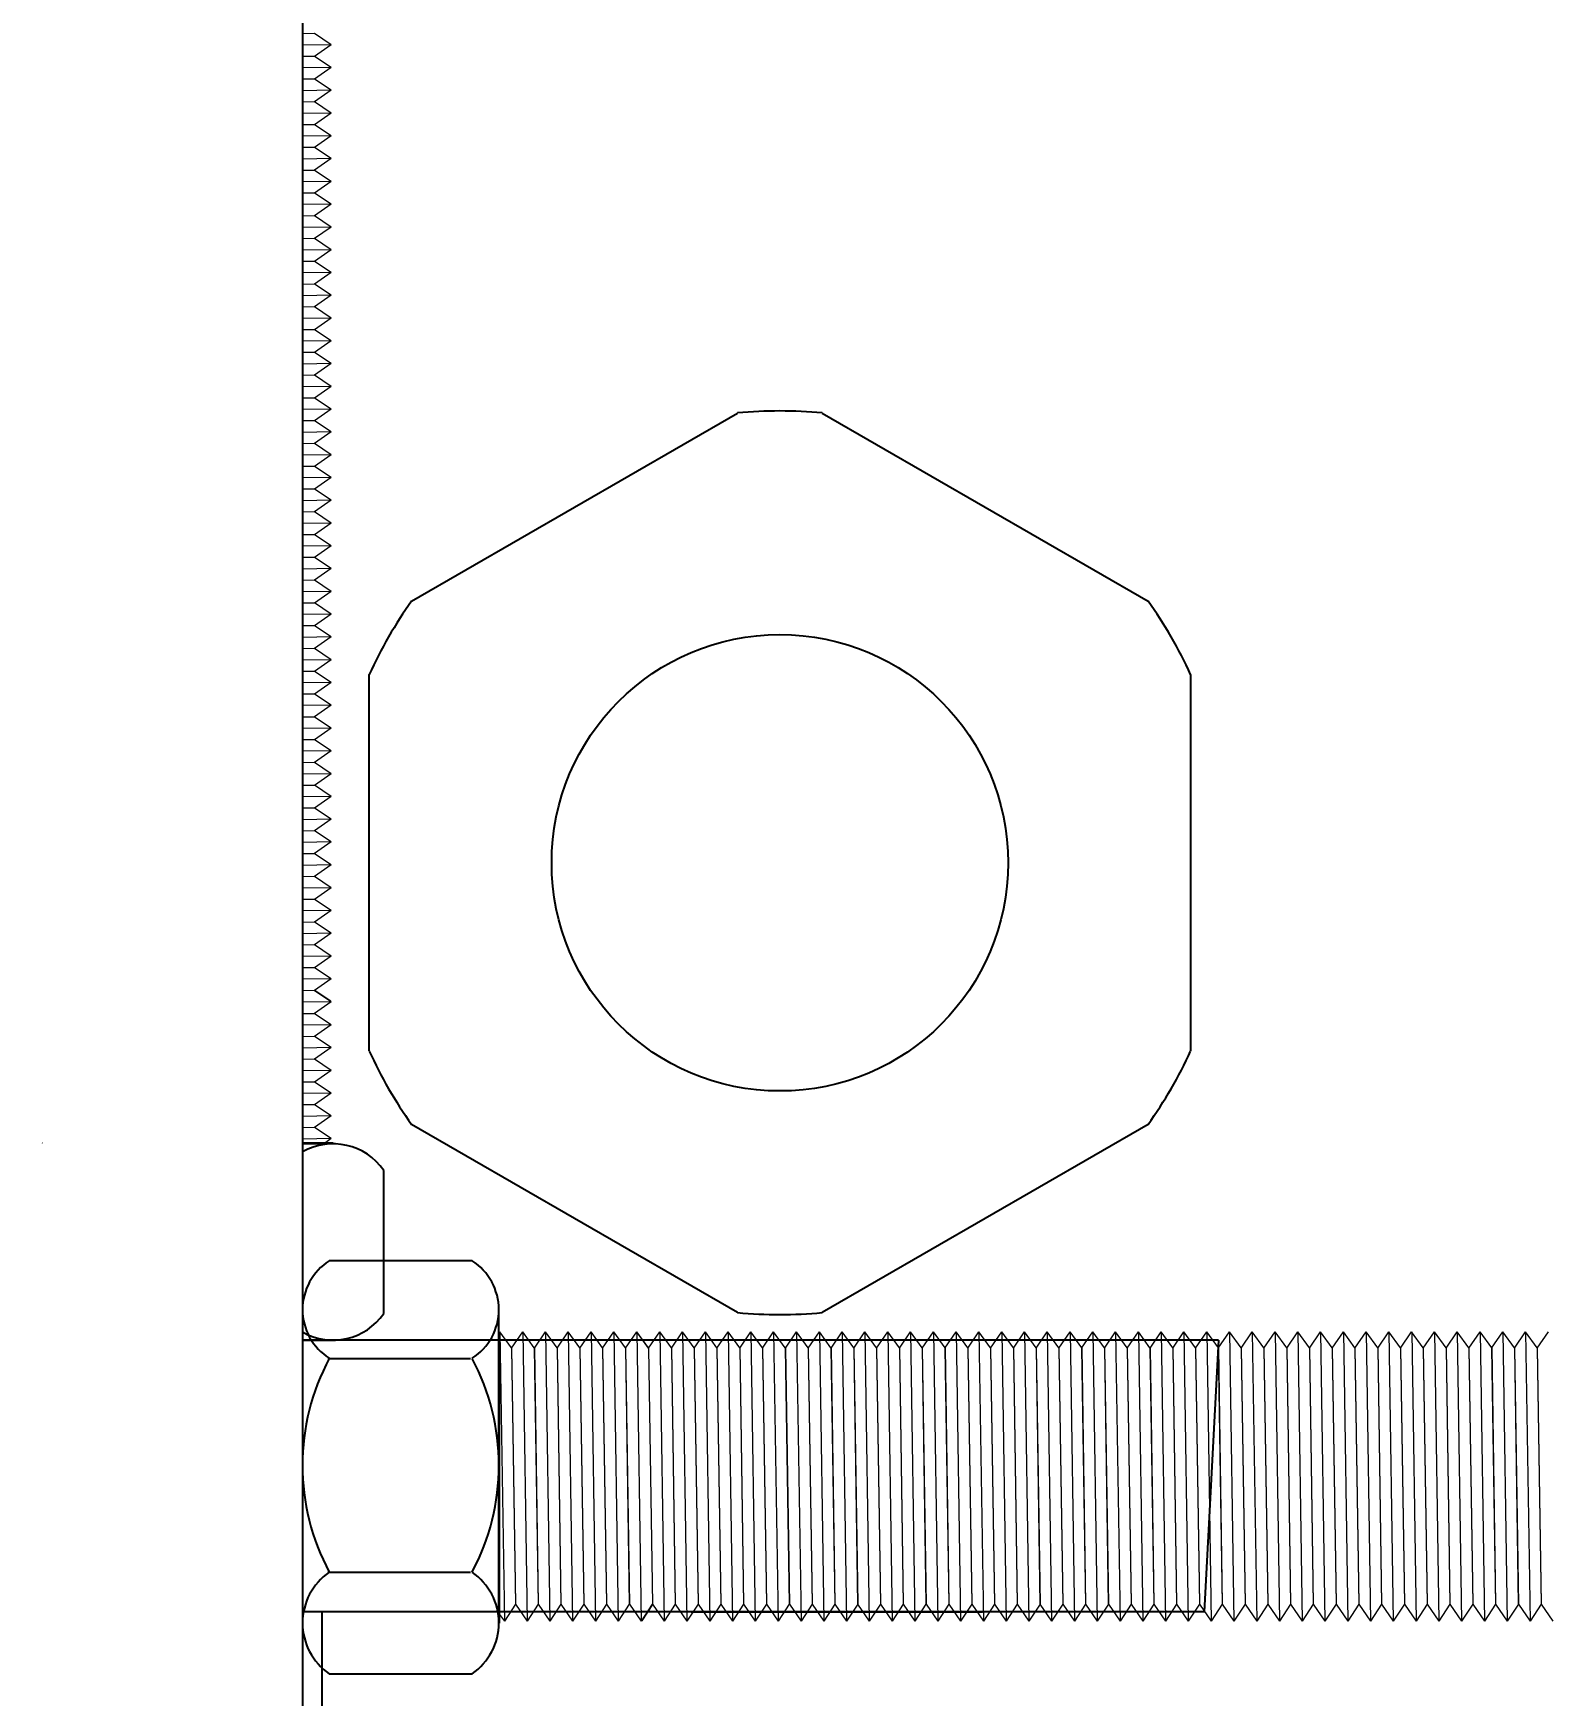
# Model space of a CAD drawing. Header units: millimetres. Extents: x -17263 to -7565, y 1486 to 4446.
# Drawn here: x -14628.9 to -14603.01, y 4298.8 to 4327.28 of the extents above; entities that cross this region are included whole.
import ezdxf
from ezdxf import colors
from ezdxf.entities.mleader import LeaderData, LeaderLine
from ezdxf.math import Vec2, Vec3

# ---------------------------------------------------------------- set-up
doc = ezdxf.new("R2010")
doc.units = ezdxf.units.MM
for name, color, linetype in [('Canalización nueva', 6, 'Continuous'), ('PIPING', 3, 'Continuous'), ('TRMODEL1', 7, 'Continuous')]:
    doc.layers.add(name, color=color, linetype=linetype)
doc.styles.get("Standard").update_dxf_attribs({"font": 'arial.ttf'})

msp = doc.modelspace()

# ---------------------------------------------------------------- linework, layer by layer
for p, q in [((-14615.388, 4320.771), (-14609.804, 4317.547)), ((-14608.844, 4300.235), (-14624.29, 4300.235)), ((-14623.616, 4300.235), (-14624.29, 4300.235)), ((-14612.457, 4300.235), (-14617.777, 4300.235)), ((-14617.631, 4300.235), (-14612.64, 4300.235))]:
    msp.add_line(p, q)
msp.add_circle((-14616.113, 4313.067), 3.909)
msp.add_arc((-14654.103, 4275.077), 75.54, 321.12734, 57.05398)
at = {"layer": 'Canalización nueva'}
for p, q in [((-14624.29, 4388.36), (-14624.29, 4188.956)), ((-14623.766, 4308.253), (-14624.29, 4308.253)), ((-14624.29, 4305.407), (-14624.29, 4300.087)), ((-14620.927, 4300.045), (-14620.927, 4305.413)), ((-14624.29, 4305.227), (-14624.29, 4300.231)), ((-14608.601, 4304.89), (-14624.29, 4304.89)), ((-14624.29, 4304.89), (-14623.953, 4304.89)), ((-14624.29, 4304.89), (-14623.808, 4304.89)), ((-14608.601, 4304.89), (-14608.844, 4300.235)), ((-14608.844, 4300.235), (-14624.29, 4300.235)), ((-14623.953, 4275.077), (-14623.953, 4300.235))]:
    msp.add_line(p, q, dxfattribs=at)
at = {"layer": 'Canalización nueva', "linetype": 'Continuous', "lineweight": 0}
for p, q in [((-14624.29, 4327.273), (-14624.086, 4327.276)), ((-14624.086, 4327.276), (-14623.798, 4327.086)), ((-14624.29, 4327.078), (-14623.798, 4327.086)), ((-14624.086, 4326.886), (-14623.798, 4327.086)), ((-14624.29, 4326.883), (-14624.086, 4326.886)), ((-14624.29, 4326.883), (-14624.08, 4326.886)), ((-14624.29, 4326.883), (-14624.086, 4326.886)), ((-14624.29, 4326.688), (-14623.798, 4326.696)), ((-14624.086, 4326.886), (-14623.798, 4326.696)), ((-14624.086, 4326.496), (-14623.798, 4326.696)), ((-14624.29, 4326.493), (-14624.086, 4326.496)), ((-14624.29, 4326.493), (-14624.08, 4326.496)), ((-14624.29, 4326.493), (-14624.086, 4326.496)), ((-14624.086, 4326.496), (-14623.798, 4326.305)), ((-14624.29, 4326.298), (-14623.798, 4326.305)), ((-14624.29, 4326.103), (-14624.086, 4326.106)), ((-14624.29, 4326.102), (-14624.08, 4326.106)), ((-14624.29, 4326.103), (-14624.086, 4326.106)), ((-14624.086, 4326.106), (-14623.798, 4326.305)), ((-14624.086, 4326.106), (-14623.798, 4325.916)), ((-14624.29, 4325.908), (-14623.798, 4325.916)), ((-14624.086, 4325.716), (-14623.798, 4325.916)), ((-14624.29, 4325.713), (-14624.086, 4325.716)), ((-14624.29, 4325.713), (-14624.08, 4325.716)), ((-14624.29, 4325.712), (-14624.086, 4325.715)), ((-14624.29, 4325.517), (-14623.798, 4325.525)), ((-14624.086, 4325.716), (-14623.798, 4325.525)), ((-14624.086, 4325.325), (-14623.798, 4325.525)), ((-14624.29, 4325.323), (-14624.086, 4325.326)), ((-14624.29, 4325.322), (-14624.086, 4325.325)), ((-14624.29, 4325.322), (-14624.08, 4325.325)), ((-14624.086, 4325.326), (-14623.798, 4325.136)), ((-14624.29, 4325.128), (-14623.798, 4325.136)), ((-14624.29, 4324.933), (-14624.086, 4324.936)), ((-14624.29, 4324.933), (-14624.08, 4324.936)), ((-14624.29, 4324.931), (-14624.086, 4324.934)), ((-14624.086, 4324.936), (-14623.798, 4325.136)), ((-14624.086, 4324.934), (-14623.798, 4324.744)), ((-14624.29, 4324.736), (-14623.798, 4324.744)), ((-14624.086, 4324.544), (-14623.798, 4324.744)), ((-14624.29, 4324.541), (-14624.086, 4324.544)), ((-14624.29, 4324.541), (-14624.08, 4324.544)), ((-14624.29, 4324.541), (-14624.086, 4324.544)), ((-14624.29, 4324.346), (-14623.798, 4324.354)), ((-14624.086, 4324.545), (-14623.798, 4324.354)), ((-14624.086, 4324.154), (-14623.798, 4324.354)), ((-14624.29, 4324.151), (-14624.086, 4324.154)), ((-14624.29, 4324.151), (-14624.08, 4324.154)), ((-14624.29, 4324.151), (-14624.086, 4324.154)), ((-14624.086, 4324.154), (-14623.798, 4323.963)), ((-14624.29, 4323.956), (-14623.798, 4323.963)), ((-14624.086, 4323.764), (-14623.798, 4323.963)), ((-14624.29, 4323.761), (-14624.086, 4323.764)), ((-14624.29, 4323.761), (-14624.08, 4323.764)), ((-14624.29, 4323.761), (-14624.086, 4323.764)), ((-14624.29, 4323.566), (-14623.798, 4323.574)), ((-14624.086, 4323.764), (-14623.798, 4323.574)), ((-14624.086, 4323.374), (-14623.798, 4323.574)), ((-14624.29, 4323.371), (-14624.086, 4323.374)), ((-14624.29, 4323.371), (-14624.08, 4323.374)), ((-14624.29, 4323.371), (-14624.086, 4323.374)), ((-14624.086, 4323.374), (-14623.798, 4323.183)), ((-14624.29, 4323.176), (-14623.798, 4323.183)), ((-14624.29, 4322.98), (-14624.086, 4322.984)), ((-14624.29, 4322.981), (-14624.086, 4322.984)), ((-14624.29, 4322.98), (-14624.08, 4322.983)), ((-14624.086, 4322.984), (-14623.798, 4323.183)), ((-14624.086, 4322.984), (-14623.798, 4322.794)), ((-14624.29, 4322.786), (-14623.798, 4322.794)), ((-14624.086, 4322.594), (-14623.798, 4322.794)), ((-14624.29, 4322.591), (-14624.086, 4322.594)), ((-14624.29, 4322.591), (-14624.08, 4322.594)), ((-14624.29, 4322.591), (-14624.086, 4322.594)), ((-14624.29, 4322.396), (-14623.798, 4322.404)), ((-14624.086, 4322.594), (-14623.798, 4322.404)), ((-14624.086, 4322.204), (-14623.798, 4322.404)), ((-14624.29, 4322.201), (-14624.086, 4322.204)), ((-14624.29, 4322.201), (-14624.08, 4322.204)), ((-14624.29, 4322.201), (-14624.086, 4322.204)), ((-14624.086, 4322.204), (-14623.798, 4322.014)), ((-14624.29, 4322.006), (-14623.798, 4322.014)), ((-14624.29, 4321.811), (-14624.086, 4321.814)), ((-14624.29, 4321.811), (-14624.08, 4321.814)), ((-14624.29, 4321.811), (-14624.086, 4321.814)), ((-14624.086, 4321.814), (-14623.798, 4322.014)), ((-14624.086, 4321.814), (-14623.798, 4321.623)), ((-14624.29, 4321.616), (-14623.798, 4321.623)), ((-14624.086, 4321.424), (-14623.798, 4321.623)), ((-14624.29, 4321.421), (-14624.086, 4321.424)), ((-14624.29, 4321.421), (-14624.08, 4321.424)), ((-14624.29, 4321.421), (-14624.086, 4321.424)), ((-14624.29, 4321.226), (-14623.798, 4321.234)), ((-14624.086, 4321.424), (-14623.798, 4321.234)), ((-14624.086, 4321.034), (-14623.798, 4321.234)), ((-14624.29, 4321.031), (-14624.086, 4321.034)), ((-14624.29, 4321.031), (-14624.08, 4321.034)), ((-14624.29, 4321.03), (-14624.086, 4321.034)), ((-14624.086, 4321.034), (-14623.798, 4320.843)), ((-14624.29, 4320.836), (-14623.798, 4320.843)), ((-14624.086, 4320.643), (-14623.798, 4320.843)), ((-14624.29, 4320.641), (-14624.086, 4320.644)), ((-14624.29, 4320.64), (-14624.086, 4320.643)), ((-14624.29, 4320.64), (-14624.08, 4320.643)), ((-14624.29, 4320.446), (-14623.798, 4320.454)), ((-14624.086, 4320.644), (-14623.798, 4320.454)), ((-14624.086, 4320.254), (-14623.798, 4320.454)), ((-14624.29, 4320.251), (-14624.086, 4320.254)), ((-14624.29, 4320.251), (-14624.08, 4320.254)), ((-14624.29, 4320.25), (-14624.086, 4320.253)), ((-14624.086, 4320.253), (-14623.798, 4320.063)), ((-14624.29, 4320.055), (-14623.798, 4320.063)), ((-14624.29, 4319.86), (-14624.086, 4319.863)), ((-14624.29, 4319.86), (-14624.08, 4319.863)), ((-14624.29, 4319.86), (-14624.086, 4319.863)), ((-14624.086, 4319.863), (-14623.798, 4320.063)), ((-14624.086, 4319.863), (-14623.798, 4319.673)), ((-14624.29, 4319.665), (-14623.798, 4319.673)), ((-14624.086, 4319.473), (-14623.798, 4319.673)), ((-14624.29, 4319.47), (-14624.086, 4319.473)), ((-14624.29, 4319.47), (-14624.08, 4319.473)), ((-14624.29, 4319.47), (-14624.086, 4319.473)), ((-14624.29, 4319.275), (-14623.798, 4319.282)), ((-14624.086, 4319.473), (-14623.798, 4319.282)), ((-14624.086, 4319.083), (-14623.798, 4319.282)), ((-14624.29, 4319.08), (-14624.086, 4319.083)), ((-14624.29, 4319.079), (-14624.08, 4319.083)), ((-14624.29, 4319.08), (-14624.086, 4319.083)), ((-14624.086, 4319.083), (-14623.798, 4318.893)), ((-14624.29, 4318.885), (-14623.798, 4318.893)), ((-14624.29, 4318.69), (-14624.086, 4318.693)), ((-14624.29, 4318.69), (-14624.08, 4318.693)), ((-14624.29, 4318.689), (-14624.086, 4318.692)), ((-14624.086, 4318.693), (-14623.798, 4318.893)), ((-14624.086, 4318.693), (-14623.798, 4318.502)), ((-14624.29, 4318.494), (-14623.798, 4318.502)), ((-14624.086, 4318.302), (-14623.798, 4318.502)), ((-14624.29, 4318.3), (-14624.086, 4318.303)), ((-14624.29, 4318.299), (-14624.086, 4318.302)), ((-14624.29, 4318.299), (-14624.08, 4318.302)), ((-14624.29, 4318.105), (-14623.798, 4318.113)), ((-14624.086, 4318.303), (-14623.798, 4318.113)), ((-14624.086, 4317.913), (-14623.798, 4318.113)), ((-14624.29, 4317.91), (-14624.086, 4317.913)), ((-14624.29, 4317.91), (-14624.08, 4317.913)), ((-14624.29, 4317.909), (-14624.086, 4317.912)), ((-14624.086, 4317.912), (-14623.798, 4317.722)), ((-14624.29, 4317.714), (-14623.798, 4317.722)), ((-14624.29, 4317.519), (-14624.086, 4317.523)), ((-14624.29, 4317.519), (-14624.086, 4317.522)), ((-14624.29, 4317.519), (-14624.08, 4317.522)), ((-14624.086, 4317.522), (-14623.798, 4317.722)), ((-14624.086, 4317.523), (-14623.798, 4317.332)), ((-14624.29, 4317.325), (-14623.798, 4317.332)), ((-14624.086, 4317.133), (-14623.798, 4317.332)), ((-14624.29, 4317.129), (-14624.086, 4317.133)), ((-14624.29, 4317.129), (-14624.08, 4317.132)), ((-14624.29, 4317.129), (-14624.086, 4317.132)), ((-14624.086, 4317.132), (-14623.798, 4316.942)), ((-14624.29, 4316.934), (-14623.798, 4316.942)), ((-14624.29, 4316.739), (-14624.086, 4316.743)), ((-14624.29, 4316.739), (-14624.086, 4316.742)), ((-14624.29, 4316.739), (-14624.08, 4316.742)), ((-14624.086, 4316.742), (-14623.798, 4316.942)), ((-14624.086, 4316.743), (-14623.798, 4316.552)), ((-14624.29, 4316.545), (-14623.798, 4316.552)), ((-14624.086, 4316.352), (-14623.798, 4316.552)), ((-14624.29, 4316.349), (-14624.086, 4316.352)), ((-14624.29, 4316.349), (-14624.08, 4316.352)), ((-14624.29, 4316.349), (-14624.086, 4316.352)), ((-14624.29, 4316.154), (-14623.798, 4316.161)), ((-14624.086, 4316.352), (-14623.798, 4316.161)), ((-14624.086, 4315.962), (-14623.798, 4316.161)), ((-14624.29, 4315.959), (-14624.086, 4315.963)), ((-14624.29, 4315.959), (-14624.086, 4315.962)), ((-14624.29, 4315.958), (-14624.08, 4315.962)), ((-14624.086, 4315.963), (-14623.798, 4315.772)), ((-14624.29, 4315.765), (-14623.798, 4315.772)), ((-14624.29, 4315.569), (-14624.086, 4315.572)), ((-14624.29, 4315.569), (-14624.08, 4315.572)), ((-14624.29, 4315.566), (-14624.086, 4315.569)), ((-14624.086, 4315.572), (-14623.798, 4315.772)), ((-14624.086, 4315.569), (-14623.798, 4315.379)), ((-14624.29, 4315.371), (-14623.798, 4315.379)), ((-14624.086, 4315.179), (-14623.798, 4315.379)), ((-14624.29, 4315.176), (-14624.086, 4315.18)), ((-14624.29, 4315.176), (-14624.086, 4315.179)), ((-14624.29, 4315.176), (-14624.08, 4315.179)), ((-14624.29, 4314.982), (-14623.798, 4314.989)), ((-14624.086, 4315.18), (-14623.798, 4314.989)), ((-14624.086, 4314.79), (-14623.798, 4314.989)), ((-14624.29, 4314.786), (-14624.086, 4314.79)), ((-14624.29, 4314.786), (-14624.08, 4314.789)), ((-14624.29, 4314.786), (-14624.086, 4314.789)), ((-14624.086, 4314.789), (-14623.798, 4314.599)), ((-14624.29, 4314.591), (-14623.798, 4314.599)), ((-14624.29, 4314.396), (-14624.086, 4314.4)), ((-14624.29, 4314.396), (-14624.086, 4314.399)), ((-14624.29, 4314.396), (-14624.08, 4314.399)), ((-14624.086, 4314.399), (-14623.798, 4314.599)), ((-14624.086, 4314.4), (-14623.798, 4314.209)), ((-14624.29, 4314.202), (-14623.798, 4314.209)), ((-14624.086, 4314.009), (-14623.798, 4314.209)), ((-14624.29, 4314.006), (-14624.086, 4314.009)), ((-14624.29, 4314.006), (-14624.08, 4314.009)), ((-14624.29, 4314.006), (-14624.086, 4314.009)), ((-14624.29, 4313.811), (-14623.798, 4313.818)), ((-14624.086, 4314.009), (-14623.798, 4313.818)), ((-14624.086, 4313.619), (-14623.798, 4313.818)), ((-14624.29, 4313.616), (-14624.086, 4313.62)), ((-14624.29, 4313.616), (-14624.086, 4313.619)), ((-14624.29, 4313.615), (-14624.08, 4313.619)), ((-14624.086, 4313.62), (-14623.798, 4313.429)), ((-14624.29, 4313.422), (-14623.798, 4313.429)), ((-14624.086, 4313.229), (-14623.798, 4313.429)), ((-14624.29, 4313.226), (-14624.086, 4313.229)), ((-14624.29, 4313.226), (-14624.08, 4313.229)), ((-14624.29, 4313.222), (-14624.086, 4313.225)), ((-14624.29, 4313.027), (-14623.798, 4313.035)), ((-14624.086, 4313.226), (-14623.798, 4313.035)), ((-14624.086, 4312.835), (-14623.798, 4313.035)), ((-14624.29, 4312.833), (-14624.086, 4312.836)), ((-14624.29, 4312.832), (-14624.086, 4312.835)), ((-14624.29, 4312.832), (-14624.08, 4312.835)), ((-14624.086, 4312.836), (-14623.798, 4312.645)), ((-14624.29, 4312.638), (-14623.798, 4312.645)), ((-14624.29, 4312.442), (-14624.086, 4312.446)), ((-14624.29, 4312.442), (-14624.08, 4312.446)), ((-14624.29, 4312.442), (-14624.086, 4312.445)), ((-14624.086, 4312.446), (-14623.798, 4312.645)), ((-14624.086, 4312.445), (-14623.798, 4312.255)), ((-14624.29, 4312.247), (-14623.798, 4312.255)), ((-14624.086, 4312.055), (-14623.798, 4312.255)), ((-14624.29, 4312.052), (-14624.086, 4312.056)), ((-14624.29, 4312.052), (-14624.086, 4312.055)), ((-14624.29, 4312.052), (-14624.08, 4312.055)), ((-14624.29, 4311.858), (-14623.798, 4311.865)), ((-14624.086, 4312.056), (-14623.798, 4311.865)), ((-14624.086, 4311.666), (-14623.798, 4311.865)), ((-14624.29, 4311.662), (-14624.086, 4311.666)), ((-14624.29, 4311.662), (-14624.08, 4311.665)), ((-14624.29, 4311.662), (-14624.086, 4311.665)), ((-14624.086, 4311.665), (-14623.798, 4311.474)), ((-14624.29, 4311.467), (-14623.798, 4311.474)), ((-14624.29, 4311.273), (-14624.086, 4311.276)), ((-14624.29, 4311.272), (-14624.086, 4311.275)), ((-14624.29, 4311.272), (-14624.08, 4311.275)), ((-14624.086, 4311.275), (-14623.798, 4311.474)), ((-14624.086, 4311.276), (-14623.798, 4311.085)), ((-14624.29, 4311.078), (-14623.798, 4311.085)), ((-14624.086, 4310.886), (-14623.798, 4311.085)), ((-14624.29, 4310.882), (-14624.086, 4310.886)), ((-14624.29, 4310.882), (-14624.08, 4310.885)), ((-14624.29, 4310.683), (-14623.797, 4310.691)), ((-14624.085, 4310.881), (-14623.797, 4310.691)), ((-14624.085, 4310.491), (-14623.797, 4310.691)), ((-14624.08, 4310.885), (-14623.803, 4310.702)), ((-14624.29, 4310.488), (-14624.085, 4310.491)), ((-14624.29, 4310.488), (-14624.08, 4310.491)), ((-14624.29, 4310.484), (-14624.085, 4310.487)), ((-14624.085, 4310.487), (-14623.797, 4310.297)), ((-14624.29, 4310.289), (-14623.797, 4310.297)), ((-14624.085, 4310.097), (-14623.797, 4310.297)), ((-14624.29, 4310.094), (-14624.085, 4310.097)), ((-14624.29, 4310.094), (-14624.08, 4310.097)), ((-14624.29, 4310.094), (-14624.085, 4310.097)), ((-14624.29, 4309.899), (-14623.797, 4309.907)), ((-14624.085, 4310.097), (-14623.797, 4309.907)), ((-14624.085, 4309.707), (-14623.797, 4309.907)), ((-14624.29, 4309.704), (-14624.085, 4309.707)), ((-14624.29, 4309.704), (-14624.08, 4309.707)), ((-14624.29, 4309.704), (-14624.085, 4309.707)), ((-14624.085, 4309.707), (-14623.797, 4309.516)), ((-14624.29, 4309.509), (-14623.797, 4309.516)), ((-14624.29, 4309.314), (-14624.085, 4309.317)), ((-14624.29, 4309.314), (-14624.08, 4309.317)), ((-14624.29, 4309.314), (-14624.085, 4309.317)), ((-14624.085, 4309.317), (-14623.797, 4309.516)), ((-14624.085, 4309.317), (-14623.797, 4309.127)), ((-14624.29, 4309.119), (-14623.797, 4309.127)), ((-14624.085, 4308.927), (-14623.797, 4309.127)), ((-14624.29, 4308.924), (-14624.085, 4308.927)), ((-14624.29, 4308.924), (-14624.08, 4308.927)), ((-14624.29, 4308.923), (-14624.085, 4308.926)), ((-14624.29, 4308.728), (-14623.797, 4308.736)), ((-14624.085, 4308.927), (-14623.797, 4308.736)), ((-14624.085, 4308.536), (-14623.797, 4308.736)), ((-14624.29, 4308.534), (-14624.085, 4308.537)), ((-14624.29, 4308.533), (-14624.085, 4308.536)), ((-14624.29, 4308.533), (-14624.08, 4308.536)), ((-14624.085, 4308.537), (-14623.797, 4308.347)), ((-14628.744, 4308.267), (-14628.751, 4308.272)), ((-14624.29, 4308.339), (-14623.797, 4308.347)), ((-14623.913, 4308.267), (-14623.797, 4308.347)), ((-14620.913, 4305.023), (-14620.908, 4305.03)), ((-14620.709, 4304.757), (-14620.908, 4305.03)), ((-14620.908, 4305.03), (-14620.833, 4300.077)), ((-14620.71, 4304.751), (-14620.519, 4305.03)), ((-14620.32, 4304.757), (-14620.519, 4305.03)), ((-14620.519, 4305.03), (-14620.444, 4300.077)), ((-14620.319, 4304.751), (-14620.128, 4305.03)), ((-14619.929, 4304.757), (-14620.128, 4305.03)), ((-14620.128, 4305.03), (-14620.053, 4300.077)), ((-14619.93, 4304.751), (-14619.739, 4305.03)), ((-14619.54, 4304.757), (-14619.739, 4305.03)), ((-14619.739, 4305.03), (-14619.664, 4300.077)), ((-14619.539, 4304.751), (-14619.348, 4305.03)), ((-14619.149, 4304.757), (-14619.348, 4305.03)), ((-14619.348, 4305.03), (-14619.273, 4300.077)), ((-14619.149, 4304.751), (-14618.958, 4305.03)), ((-14618.759, 4304.757), (-14618.958, 4305.03)), ((-14618.958, 4305.03), (-14618.883, 4300.077)), ((-14618.755, 4304.751), (-14618.564, 4305.03)), ((-14618.361, 4304.751), (-14618.564, 4305.03)), ((-14618.365, 4304.757), (-14618.564, 4305.03)), ((-14618.564, 4305.03), (-14618.489, 4300.077)), ((-14618.361, 4304.751), (-14618.17, 4305.03)), ((-14617.971, 4304.757), (-14618.17, 4305.03)), ((-14618.17, 4305.03), (-14618.095, 4300.077)), ((-14617.972, 4304.751), (-14617.781, 4305.03)), ((-14617.582, 4304.757), (-14617.781, 4305.03)), ((-14617.781, 4305.03), (-14617.706, 4300.077)), ((-14617.581, 4304.751), (-14617.39, 4305.03)), ((-14617.191, 4304.757), (-14617.39, 4305.03)), ((-14617.39, 4305.03), (-14617.315, 4300.077)), ((-14617.191, 4304.751), (-14617, 4305.03)), ((-14616.801, 4304.757), (-14617, 4305.03)), ((-14617, 4305.03), (-14616.925, 4300.077)), ((-14616.801, 4304.751), (-14616.61, 4305.03)), ((-14616.411, 4304.757), (-14616.61, 4305.03)), ((-14616.61, 4305.03), (-14616.535, 4300.077)), ((-14616.411, 4304.751), (-14616.22, 4305.03)), ((-14616.021, 4304.757), (-14616.22, 4305.03)), ((-14616.22, 4305.03), (-14616.145, 4300.077)), ((-14616.017, 4304.751), (-14615.826, 4305.03)), ((-14615.627, 4304.757), (-14615.826, 4305.03)), ((-14615.826, 4305.03), (-14615.751, 4300.077)), ((-14615.628, 4304.751), (-14615.437, 4305.03)), ((-14615.238, 4304.757), (-14615.437, 4305.03)), ((-14615.437, 4305.03), (-14615.362, 4300.077)), ((-14615.237, 4304.751), (-14615.046, 4305.03)), ((-14614.847, 4304.757), (-14615.046, 4305.03)), ((-14615.046, 4305.03), (-14614.971, 4300.077)), ((-14614.847, 4304.751), (-14614.656, 4305.03)), ((-14614.457, 4304.757), (-14614.656, 4305.03)), ((-14614.656, 4305.03), (-14614.581, 4300.077)), ((-14614.457, 4304.751), (-14614.266, 4305.03)), ((-14614.067, 4304.757), (-14614.266, 4305.03)), ((-14614.266, 4305.03), (-14614.191, 4300.077)), ((-14614.067, 4304.751), (-14613.876, 4305.03)), ((-14613.677, 4304.757), (-14613.876, 4305.03)), ((-14613.876, 4305.03), (-14613.801, 4300.077)), ((-14613.674, 4304.751), (-14613.483, 4305.03)), ((-14613.284, 4304.757), (-14613.483, 4305.03)), ((-14613.483, 4305.03), (-14613.408, 4300.077)), ((-14613.285, 4304.751), (-14613.094, 4305.03)), ((-14612.895, 4304.757), (-14613.094, 4305.03)), ((-14613.094, 4305.03), (-14613.019, 4300.077)), ((-14612.894, 4304.751), (-14612.703, 4305.03)), ((-14612.504, 4304.757), (-14612.703, 4305.03)), ((-14612.703, 4305.03), (-14612.628, 4300.077)), ((-14612.504, 4304.751), (-14612.313, 4305.03)), ((-14612.114, 4304.757), (-14612.313, 4305.03)), ((-14612.313, 4305.03), (-14612.238, 4300.077)), ((-14612.114, 4304.751), (-14611.923, 4305.03)), ((-14611.724, 4304.757), (-14611.923, 4305.03)), ((-14611.923, 4305.03), (-14611.848, 4300.077)), ((-14611.724, 4304.751), (-14611.533, 4305.03)), ((-14611.334, 4304.757), (-14611.533, 4305.03)), ((-14611.533, 4305.03), (-14611.458, 4300.077)), ((-14611.333, 4304.751), (-14611.142, 4305.03)), ((-14610.943, 4304.757), (-14611.142, 4305.03)), ((-14611.142, 4305.03), (-14611.067, 4300.077)), ((-14610.944, 4304.751), (-14610.753, 4305.03)), ((-14610.554, 4304.757), (-14610.753, 4305.03)), ((-14610.753, 4305.03), (-14610.678, 4300.077)), ((-14610.553, 4304.751), (-14610.362, 4305.03)), ((-14610.163, 4304.757), (-14610.362, 4305.03)), ((-14610.362, 4305.03), (-14610.287, 4300.077)), ((-14610.164, 4304.751), (-14609.973, 4305.03)), ((-14609.774, 4304.757), (-14609.973, 4305.03)), ((-14609.973, 4305.03), (-14609.898, 4300.077)), ((-14609.773, 4304.751), (-14609.582, 4305.03)), ((-14609.383, 4304.757), (-14609.582, 4305.03)), ((-14609.582, 4305.03), (-14609.507, 4300.077)), ((-14609.383, 4304.751), (-14609.192, 4305.03)), ((-14608.993, 4304.757), (-14609.192, 4305.03)), ((-14609.192, 4305.03), (-14609.117, 4300.077)), ((-14608.992, 4304.751), (-14608.801, 4305.03)), ((-14608.602, 4304.757), (-14608.801, 4305.03)), ((-14608.801, 4305.03), (-14608.726, 4300.077)), ((-14608.603, 4304.751), (-14608.412, 4305.03)), ((-14608.213, 4304.757), (-14608.412, 4305.03)), ((-14608.412, 4305.03), (-14608.337, 4300.077)), ((-14608.212, 4304.751), (-14608.021, 4305.03)), ((-14607.822, 4304.757), (-14608.021, 4305.03)), ((-14608.021, 4305.03), (-14607.946, 4300.077)), ((-14607.823, 4304.751), (-14607.632, 4305.03)), ((-14607.432, 4304.757), (-14607.632, 4305.03)), ((-14607.632, 4305.03), (-14607.557, 4300.077)), ((-14607.432, 4304.751), (-14607.241, 4305.03)), ((-14607.042, 4304.757), (-14607.241, 4305.03)), ((-14607.241, 4305.03), (-14607.166, 4300.077)), ((-14607.042, 4304.751), (-14606.851, 4305.03)), ((-14606.652, 4304.757), (-14606.851, 4305.03)), ((-14606.851, 4305.03), (-14606.776, 4300.077)), ((-14606.652, 4304.751), (-14606.461, 4305.03)), ((-14606.262, 4304.757), (-14606.461, 4305.03)), ((-14606.461, 4305.03), (-14606.386, 4300.077)), ((-14606.263, 4304.751), (-14606.072, 4305.03)), ((-14605.873, 4304.757), (-14606.072, 4305.03)), ((-14606.072, 4305.03), (-14605.997, 4300.077)), ((-14605.872, 4304.751), (-14605.681, 4305.03)), ((-14605.482, 4304.757), (-14605.681, 4305.03)), ((-14605.681, 4305.03), (-14605.606, 4300.077)), ((-14605.483, 4304.751), (-14605.292, 4305.03)), ((-14605.092, 4304.757), (-14605.292, 4305.03)), ((-14605.291, 4305.03), (-14605.217, 4300.077)), ((-14605.092, 4304.751), (-14604.901, 4305.03)), ((-14604.702, 4304.757), (-14604.901, 4305.03)), ((-14604.901, 4305.03), (-14604.826, 4300.077)), ((-14604.702, 4304.751), (-14604.511, 4305.03)), ((-14604.312, 4304.757), (-14604.511, 4305.03)), ((-14604.511, 4305.03), (-14604.436, 4300.077)), ((-14604.31, 4304.751), (-14604.119, 4305.03)), ((-14603.92, 4304.757), (-14604.119, 4305.03)), ((-14604.119, 4305.03), (-14604.044, 4300.077)), ((-14603.921, 4304.751), (-14603.73, 4305.03)), ((-14603.531, 4304.757), (-14603.73, 4305.03)), ((-14603.73, 4305.03), (-14603.655, 4300.077)), ((-14603.53, 4304.751), (-14603.339, 4305.03)), ((-14603.14, 4304.757), (-14603.339, 4305.03)), ((-14603.339, 4305.03), (-14603.264, 4300.077)), ((-14603.141, 4304.751), (-14602.95, 4305.03)), ((-14620.71, 4304.751), (-14620.644, 4300.365)), ((-14620.71, 4304.751), (-14620.644, 4300.359)), ((-14620.709, 4304.757), (-14620.643, 4300.365)), ((-14620.32, 4304.757), (-14620.254, 4300.365)), ((-14620.319, 4304.751), (-14620.253, 4300.365)), ((-14620.319, 4304.751), (-14620.253, 4300.359)), ((-14619.93, 4304.751), (-14619.863, 4300.365)), ((-14619.93, 4304.751), (-14619.863, 4300.359)), ((-14619.929, 4304.757), (-14619.863, 4300.365)), ((-14619.54, 4304.757), (-14619.473, 4300.365)), ((-14619.539, 4304.751), (-14619.473, 4300.365)), ((-14619.539, 4304.751), (-14619.473, 4300.359)), ((-14619.149, 4304.757), (-14619.083, 4300.365)), ((-14619.149, 4304.751), (-14619.083, 4300.365)), ((-14619.149, 4304.751), (-14619.083, 4300.359)), ((-14618.759, 4304.757), (-14618.693, 4300.365)), ((-14618.755, 4304.751), (-14618.689, 4300.365)), ((-14618.755, 4304.751), (-14618.689, 4300.359)), ((-14618.361, 4304.752), (-14618.294, 4300.365)), ((-14618.361, 4304.751), (-14618.295, 4300.359)), ((-14617.972, 4304.752), (-14617.905, 4300.365)), ((-14617.972, 4304.751), (-14617.905, 4300.359)), ((-14617.971, 4304.757), (-14617.904, 4300.365)), ((-14617.582, 4304.757), (-14617.515, 4300.365)), ((-14617.581, 4304.752), (-14617.514, 4300.365)), ((-14617.581, 4304.751), (-14617.515, 4300.359)), ((-14617.191, 4304.757), (-14617.124, 4300.365)), ((-14617.191, 4304.752), (-14617.125, 4300.365)), ((-14617.191, 4304.751), (-14617.125, 4300.359)), ((-14616.801, 4304.757), (-14616.735, 4300.365)), ((-14616.801, 4304.752), (-14616.734, 4300.365)), ((-14616.801, 4304.751), (-14616.734, 4300.359)), ((-14616.411, 4304.757), (-14616.344, 4300.365)), ((-14616.411, 4304.752), (-14616.345, 4300.365)), ((-14616.411, 4304.751), (-14616.345, 4300.359)), ((-14616.021, 4304.757), (-14615.955, 4300.365)), ((-14616.017, 4304.752), (-14615.951, 4300.365)), ((-14616.017, 4304.751), (-14615.951, 4300.359)), ((-14615.628, 4304.752), (-14615.561, 4300.365)), ((-14615.628, 4304.751), (-14615.561, 4300.359)), ((-14615.627, 4304.757), (-14615.56, 4300.365)), ((-14615.238, 4304.757), (-14615.171, 4300.365)), ((-14615.237, 4304.752), (-14615.171, 4300.365)), ((-14615.237, 4304.751), (-14615.171, 4300.359)), ((-14614.847, 4304.757), (-14614.78, 4300.365)), ((-14614.847, 4304.752), (-14614.781, 4300.365)), ((-14614.847, 4304.751), (-14614.781, 4300.359)), ((-14614.457, 4304.757), (-14614.391, 4300.365)), ((-14614.457, 4304.752), (-14614.39, 4300.365)), ((-14614.457, 4304.751), (-14614.391, 4300.359)), ((-14614.067, 4304.757), (-14614, 4300.365)), ((-14614.067, 4304.752), (-14614.001, 4300.365)), ((-14614.067, 4304.751), (-14614.001, 4300.359)), ((-14613.677, 4304.757), (-14613.611, 4300.365)), ((-14613.674, 4304.752), (-14613.608, 4300.365)), ((-14613.674, 4304.751), (-14613.608, 4300.359)), ((-14613.285, 4304.752), (-14613.218, 4300.365)), ((-14613.285, 4304.751), (-14613.218, 4300.359)), ((-14613.284, 4304.757), (-14613.217, 4300.365)), ((-14612.895, 4304.757), (-14612.828, 4300.365)), ((-14612.894, 4304.752), (-14612.828, 4300.365)), ((-14612.894, 4304.751), (-14612.828, 4300.359)), ((-14612.504, 4304.757), (-14612.437, 4300.365)), ((-14612.504, 4304.752), (-14612.438, 4300.365)), ((-14612.504, 4304.751), (-14612.438, 4300.359)), ((-14612.114, 4304.757), (-14612.048, 4300.365)), ((-14612.114, 4304.752), (-14612.047, 4300.365)), ((-14612.114, 4304.751), (-14612.048, 4300.359)), ((-14611.724, 4304.757), (-14611.657, 4300.365)), ((-14611.724, 4304.752), (-14611.658, 4300.365)), ((-14611.724, 4304.751), (-14611.658, 4300.359)), ((-14611.334, 4304.757), (-14611.268, 4300.365)), ((-14611.333, 4304.752), (-14611.267, 4300.365)), ((-14611.333, 4304.751), (-14611.267, 4300.359)), ((-14610.944, 4304.752), (-14610.878, 4300.365)), ((-14610.944, 4304.751), (-14610.878, 4300.359)), ((-14610.943, 4304.757), (-14610.877, 4300.365)), ((-14610.554, 4304.757), (-14610.488, 4300.365)), ((-14610.553, 4304.752), (-14610.487, 4300.365)), ((-14610.553, 4304.751), (-14610.487, 4300.359)), ((-14610.164, 4304.752), (-14610.097, 4300.365)), ((-14610.164, 4304.751), (-14610.097, 4300.359)), ((-14610.163, 4304.757), (-14610.097, 4300.365)), ((-14609.774, 4304.757), (-14609.707, 4300.365)), ((-14609.773, 4304.752), (-14609.707, 4300.365)), ((-14609.773, 4304.751), (-14609.707, 4300.359)), ((-14609.383, 4304.757), (-14609.317, 4300.365)), ((-14609.383, 4304.752), (-14609.317, 4300.365)), ((-14609.383, 4304.751), (-14609.317, 4300.359)), ((-14608.993, 4304.757), (-14608.927, 4300.365)), ((-14608.992, 4304.752), (-14608.926, 4300.365)), ((-14608.992, 4304.751), (-14608.926, 4300.359)), ((-14608.603, 4304.752), (-14608.537, 4300.365)), ((-14608.603, 4304.751), (-14608.537, 4300.359)), ((-14608.602, 4304.757), (-14608.536, 4300.365)), ((-14608.213, 4304.757), (-14608.146, 4300.365)), ((-14608.212, 4304.752), (-14608.146, 4300.365)), ((-14608.212, 4304.751), (-14608.146, 4300.359)), ((-14607.823, 4304.752), (-14607.756, 4300.365)), ((-14607.823, 4304.751), (-14607.756, 4300.359)), ((-14607.822, 4304.757), (-14607.756, 4300.365)), ((-14607.432, 4304.757), (-14607.366, 4300.365)), ((-14607.432, 4304.752), (-14607.366, 4300.365)), ((-14607.432, 4304.751), (-14607.366, 4300.359)), ((-14607.042, 4304.757), (-14606.976, 4300.365)), ((-14607.042, 4304.752), (-14606.976, 4300.365)), ((-14607.042, 4304.751), (-14606.976, 4300.359)), ((-14606.652, 4304.757), (-14606.586, 4300.365)), ((-14606.652, 4304.752), (-14606.586, 4300.365)), ((-14606.652, 4304.751), (-14606.586, 4300.359)), ((-14606.263, 4304.752), (-14606.196, 4300.365)), ((-14606.263, 4304.751), (-14606.197, 4300.359)), ((-14606.262, 4304.757), (-14606.196, 4300.365)), ((-14605.873, 4304.757), (-14605.806, 4300.365)), ((-14605.872, 4304.752), (-14605.806, 4300.365)), ((-14605.872, 4304.751), (-14605.806, 4300.359)), ((-14605.483, 4304.752), (-14605.416, 4300.365)), ((-14605.483, 4304.751), (-14605.416, 4300.359)), ((-14605.482, 4304.757), (-14605.416, 4300.365)), ((-14605.092, 4304.757), (-14605.026, 4300.365)), ((-14605.092, 4304.752), (-14605.026, 4300.365)), ((-14605.092, 4304.751), (-14605.026, 4300.359)), ((-14604.702, 4304.757), (-14604.636, 4300.365)), ((-14604.702, 4304.752), (-14604.636, 4300.365)), ((-14604.702, 4304.751), (-14604.636, 4300.359)), ((-14604.312, 4304.757), (-14604.246, 4300.365)), ((-14604.31, 4304.752), (-14604.244, 4300.365)), ((-14604.31, 4304.751), (-14604.244, 4300.359)), ((-14603.921, 4304.752), (-14603.855, 4300.365)), ((-14603.921, 4304.751), (-14603.855, 4300.359)), ((-14603.92, 4304.757), (-14603.854, 4300.365)), ((-14603.531, 4304.757), (-14603.465, 4300.365)), ((-14603.53, 4304.752), (-14603.464, 4300.365)), ((-14603.53, 4304.751), (-14603.464, 4300.359)), ((-14603.141, 4304.752), (-14603.074, 4300.365)), ((-14603.141, 4304.751), (-14603.074, 4300.359)), ((-14603.14, 4304.757), (-14603.074, 4300.365)), ((-14620.913, 4300.192), (-14620.833, 4300.077)), ((-14620.643, 4300.365), (-14620.833, 4300.077)), ((-14620.644, 4300.365), (-14620.444, 4300.077)), ((-14620.253, 4300.365), (-14620.444, 4300.077)), ((-14620.253, 4300.365), (-14620.053, 4300.077)), ((-14619.863, 4300.365), (-14620.053, 4300.077)), ((-14619.863, 4300.365), (-14619.664, 4300.077)), ((-14619.473, 4300.365), (-14619.664, 4300.077)), ((-14619.473, 4300.365), (-14619.273, 4300.077)), ((-14619.083, 4300.365), (-14619.273, 4300.077)), ((-14619.083, 4300.365), (-14618.883, 4300.077)), ((-14618.693, 4300.365), (-14618.883, 4300.077)), ((-14618.689, 4300.365), (-14618.489, 4300.077)), ((-14618.299, 4300.365), (-14618.489, 4300.077)), ((-14618.295, 4300.359), (-14618.478, 4300.082)), ((-14618.294, 4300.365), (-14618.095, 4300.077)), ((-14617.904, 4300.365), (-14618.095, 4300.077)), ((-14617.905, 4300.365), (-14617.706, 4300.077)), ((-14617.515, 4300.365), (-14617.706, 4300.077)), ((-14617.514, 4300.365), (-14617.315, 4300.077)), ((-14617.124, 4300.365), (-14617.315, 4300.077)), ((-14617.125, 4300.365), (-14616.925, 4300.077)), ((-14616.735, 4300.365), (-14616.925, 4300.077)), ((-14616.734, 4300.365), (-14616.535, 4300.077)), ((-14616.344, 4300.365), (-14616.535, 4300.077)), ((-14616.345, 4300.365), (-14616.145, 4300.077)), ((-14615.954, 4300.365), (-14616.145, 4300.077)), ((-14615.951, 4300.365), (-14615.751, 4300.077)), ((-14615.56, 4300.365), (-14615.751, 4300.077)), ((-14615.561, 4300.365), (-14615.362, 4300.077)), ((-14615.171, 4300.365), (-14615.362, 4300.077)), ((-14615.171, 4300.365), (-14614.971, 4300.077)), ((-14614.78, 4300.365), (-14614.971, 4300.077)), ((-14614.781, 4300.365), (-14614.581, 4300.077)), ((-14614.391, 4300.365), (-14614.581, 4300.077)), ((-14614.39, 4300.365), (-14614.191, 4300.077)), ((-14614, 4300.365), (-14614.191, 4300.077)), ((-14614.001, 4300.365), (-14613.801, 4300.077)), ((-14613.611, 4300.365), (-14613.801, 4300.077)), ((-14613.608, 4300.365), (-14613.408, 4300.077)), ((-14613.217, 4300.365), (-14613.408, 4300.077)), ((-14613.218, 4300.365), (-14613.019, 4300.077)), ((-14612.828, 4300.365), (-14613.019, 4300.077)), ((-14612.828, 4300.365), (-14612.628, 4300.077)), ((-14612.437, 4300.365), (-14612.628, 4300.077)), ((-14612.438, 4300.365), (-14612.238, 4300.077)), ((-14612.048, 4300.365), (-14612.238, 4300.077)), ((-14612.047, 4300.365), (-14611.848, 4300.077)), ((-14611.657, 4300.365), (-14611.848, 4300.077)), ((-14611.658, 4300.365), (-14611.458, 4300.077)), ((-14611.268, 4300.365), (-14611.458, 4300.077)), ((-14611.267, 4300.365), (-14611.067, 4300.077)), ((-14610.877, 4300.365), (-14611.067, 4300.077)), ((-14610.878, 4300.365), (-14610.678, 4300.077)), ((-14610.487, 4300.365), (-14610.678, 4300.077)), ((-14610.487, 4300.365), (-14610.287, 4300.077)), ((-14610.097, 4300.365), (-14610.287, 4300.077)), ((-14610.097, 4300.365), (-14609.898, 4300.077)), ((-14609.707, 4300.365), (-14609.898, 4300.077)), ((-14609.707, 4300.365), (-14609.507, 4300.077)), ((-14609.317, 4300.365), (-14609.507, 4300.077)), ((-14609.317, 4300.365), (-14609.117, 4300.077)), ((-14608.927, 4300.365), (-14609.117, 4300.077)), ((-14608.926, 4300.365), (-14608.726, 4300.077)), ((-14608.536, 4300.365), (-14608.726, 4300.077)), ((-14608.537, 4300.365), (-14608.337, 4300.077)), ((-14608.146, 4300.365), (-14608.337, 4300.077)), ((-14608.146, 4300.365), (-14607.946, 4300.077)), ((-14607.756, 4300.365), (-14607.946, 4300.077)), ((-14607.756, 4300.365), (-14607.557, 4300.077)), ((-14607.366, 4300.365), (-14607.557, 4300.077)), ((-14607.366, 4300.365), (-14607.166, 4300.077)), ((-14606.976, 4300.365), (-14607.166, 4300.077)), ((-14606.976, 4300.365), (-14606.776, 4300.077)), ((-14606.586, 4300.365), (-14606.776, 4300.077)), ((-14606.586, 4300.365), (-14606.386, 4300.077)), ((-14606.195, 4300.365), (-14606.386, 4300.077)), ((-14606.196, 4300.365), (-14605.997, 4300.077)), ((-14605.806, 4300.365), (-14605.997, 4300.077)), ((-14605.806, 4300.365), (-14605.606, 4300.077)), ((-14605.416, 4300.365), (-14605.606, 4300.077)), ((-14605.416, 4300.365), (-14605.217, 4300.077)), ((-14605.026, 4300.365), (-14605.217, 4300.077)), ((-14605.026, 4300.365), (-14604.826, 4300.077)), ((-14604.635, 4300.365), (-14604.826, 4300.077)), ((-14604.636, 4300.365), (-14604.436, 4300.077)), ((-14604.246, 4300.365), (-14604.436, 4300.077)), ((-14604.244, 4300.365), (-14604.044, 4300.077)), ((-14603.854, 4300.365), (-14604.044, 4300.077)), ((-14603.855, 4300.365), (-14603.655, 4300.077)), ((-14603.464, 4300.365), (-14603.655, 4300.077)), ((-14603.464, 4300.365), (-14603.264, 4300.077)), ((-14603.074, 4300.365), (-14603.264, 4300.077)), ((-14603.074, 4300.365), (-14602.875, 4300.077))]:
    msp.add_line(p, q, dxfattribs=at)
at = {"layer": 'Canalización nueva', "ltscale": 25}
for p, q in [((-14623.764, 4308.267), (-14624.29, 4308.267)), ((-14622.897, 4305.348), (-14622.897, 4307.794)), ((-14621.386, 4306.247), (-14623.832, 4306.247)), ((-14624.29, 4305.413), (-14624.29, 4300.045)), ((-14620.913, 4300.043), (-14620.913, 4305.035)), ((-14624.29, 4304.89), (-14623.766, 4304.89)), ((-14623.859, 4304.578), (-14621.413, 4304.578)), ((-14623.859, 4300.914), (-14621.413, 4300.914)), ((-14623.832, 4299.176), (-14621.386, 4299.176))]:
    msp.add_line(p, q, dxfattribs=at)
for centre, radius, start, end in [((-14623.766, 4307.201), 1.052, 34.3451, 119.9086), ((-14623.302, 4305.413), 0.988, 122.4052, 237.5948), ((-14621.915, 4305.413), 0.988, 302.4052, 57.5948), ((-14623.766, 4305.942), 1.052, 240.0914, 325.6549), ((-14620.401, 4302.746), 3.889, 151.8929, 208.1071), ((-14624.816, 4302.746), 3.889, 331.8929, 28.1071), ((-14623.238, 4300.045), 1.052, 124.3451, 235.6549), ((-14621.979, 4300.045), 1.052, 304.3451, 55.6549)]:
    msp.add_arc(centre, radius, start, end, dxfattribs=at)
at = {"layer": 'PIPING', "color": 0, "ltscale": 25}
msp.add_line((-14612.452, 4300.235), (-14617.819, 4300.235), dxfattribs=at)
at = {"layer": 'TRMODEL1', "color": 7, "linetype": 'Continuous'}
for p, q in [((-14622.423, 4317.547), (-14616.839, 4320.771)), ((-14623.148, 4309.843), (-14623.148, 4316.291)), ((-14623.148, 4309.843), (-14623.148, 4316.291)), ((-14609.078, 4316.291), (-14609.078, 4309.843)), ((-14609.078, 4316.291), (-14609.078, 4309.843)), ((-14616.839, 4305.362), (-14622.423, 4308.586)), ((-14616.839, 4305.362), (-14622.423, 4308.586)), ((-14609.804, 4308.586), (-14615.388, 4305.362)), ((-14609.804, 4308.586), (-14615.388, 4305.362))]:
    msp.add_line(p, q, dxfattribs=at)
for start, end in [(84.62, 95.38), (144.62, 155.38), (24.62, 35.38), (204.62, 215.38), (324.62, 335.38), (264.62, 275.38)]:
    msp.add_arc((-14616.113, 4313.067), 7.739, start, end, dxfattribs=at)

# ---------------------------------------------------------------- leaders
at = {"layer": 'Canalización nueva'}
ml = msp.add_multileader_mtext('Standard', dxfattribs=at)
ml.set_content('\\A1;{\\Fromans|c0;\\W0.85;Planchuela laminada\\P25,4x4,7 mm }', color=256)
ml.set_leader_properties()
ml.build(insert=Vec2(0, 0))
ml.multileader.update_dxf_attribs({"dogleg_length": 0.36, "arrow_head_size": 27.606})
ctx = ml.context
ctx.base_point, ctx.char_height, ctx.arrow_head_size, ctx.landing_gap_size, ctx.plane_origin = Vec3(-15078.131, 4262.935), 15, 27.606, 0.00994, Vec3(-14771.021, 4246.75)
notes = []
notes.append((ctx, [(1, (1, 1, 0), (-14882.251, 4262.935), (-1, 0), 0.36, [(0, [(-14807.793, 4300.235)], 0, [])])]))
ctx.mtext.insert, ctx.mtext.width, ctx.mtext.flow_direction = Vec3(-15078.121, 4271.863), 587.02173, 5
for ctx, leaders in notes:
    for number, flags, end, landing, length, lines in leaders:
        leader = LeaderData()
        leader.index, (leader.has_last_leader_line, leader.has_dogleg_vector, leader.attachment_direction) = number, flags
        leader.last_leader_point, leader.dogleg_vector, leader.dogleg_length = Vec3(end), Vec3(landing), length
        for number, points, colour, breaks in lines:
            line = LeaderLine()
            line.index, line.vertices, line.color, line.breaks = number, Vec3.list(points), colors.encode_raw_color(colour), breaks
            leader.lines.append(line)
        ctx.leaders.append(leader)

doc.saveas('drawing.dxf')
